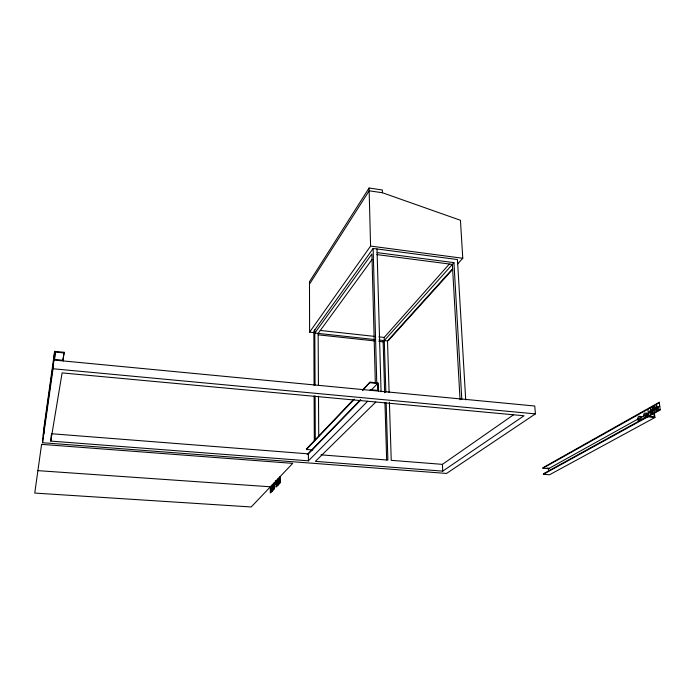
<?xml version="1.0" encoding="UTF-8"?>
<svg xmlns="http://www.w3.org/2000/svg" width="695" height="695" viewBox="0 0 695 695"><rect width="100%" height="100%" fill="white"/><g stroke="black" fill="none" stroke-linecap="round" stroke-linejoin="round"><path stroke-width="1.04" d="M280.128 476.596L280.076 482.973L276.097 487.065L276.158 480.758M278.07 485.032L278.13 478.69M272.232 491.035L272.301 484.815M274.221 482.799L274.151 489.063L270.338 492.981L270.416 486.795L37.895 470.645M270.433 488.846C271.667 481.687 271.432 494.232 270.424 489.289M63.41 360.948L63.471 360.297L54.618 359.445L55.287 352.078L64.114 352.938L64.166 352.287L54.627 351.357L43.872 428.068L42.517 442.715L446.546 473.443L535.411 413.89L534.75 406.019L53.836 360.036L43.194 435.374M367.646 401.25L308.415 460.837L50.761 441.099L51.326 434.783M42.517 442.715L53.046 368.758L54.627 351.357M43.933 433.836L44.124 431.769M54.531 357.395L55.287 352.078M62.958 359.715L64.166 352.287M62.898 360.358L64.114 352.938M50.761 441.099L62.107 372.902L524.03 415.758L442.741 471.123L315.391 461.367L375.821 402.014M645.968 415.15L645.942 415.949M457.701 263.865L462.766 258.262L460.446 220.28L382.441 192.75L382.354 189.978L369.08 188.032L309.483 281.727L309.605 332.132L315 332.723M309.483 284.142L369.149 190.812L382.441 192.75M309.605 332.132L370.583 246.082L369.08 188.032M465.711 399.868L457.449 259.548L373.145 248.454L313.853 331.176L314.079 385.186M371.973 259.643L318.145 333.4L318.44 385.378M385.838 392.258L384.187 337.449L449.309 264.057M384.665 392.779L383.154 341.844L453.948 262.649L377.116 252.606M389.113 392.571L387.497 340.932L452.471 268.895M388.305 340.68L452.645 269.46M353.573 399.451L306.452 448.944L306.452 449.457L312.846 449.969M362.547 390.017L370.027 382.163L378.21 382.962L378.436 391.068M270.407 487.264L274.212 483.268M276.158 481.235L280.12 477.074M306.452 449.457L354.337 399.243M362.564 390.616L370.027 382.163M270.39 489.115L274.195 485.145M276.792 482.434L280.111 478.985M270.381 489.888L274.186 485.927M276.132 483.911L280.102 479.785M270.372 490.661L274.178 486.709M276.123 484.693L280.094 480.584M270.346 492.52L274.16 488.594M276.106 486.587L280.076 482.495M307.207 454.556L360.462 399.712M307.963 454.304L360.731 400.051M370.835 390.46L377.62 383.51L370.044 382.771M389.409 402.249L391.233 460.342L442.411 464.356L513.614 414.741M542.908 468.23L646.958 409.772L646.889 409.199L542.865 467.744L542.908 468.23L548.572 468.682L638.384 418.807M647.844 409.277L659.329 402.822M648.244 412.517L659.755 406.115M641.224 417.235L644.057 415.662M646.897 414.09L648.783 413.038M653.865 413.186L654.325 416.878L647.766 416.253L543.377 473.79L543.42 474.277L549.554 474.755L654.933 417.504L653.535 406.08A2.441 1.399 -84.4 0 1 655.22 408.478L655.133 409.06A2.441 1.399 -84.4 0 1 652.857 410.328L652.64 409.92A2.441 1.399 -84.4 0 1 653.535 406.08M648.652 415.766L660.172 409.416M543.42 474.277L647.836 416.826L654.933 417.504M51.421 433.732L308.398 453.861L308.415 460.837M320.994 454.843L387.88 460.081L386.159 403.022M546.948 468.065L548.989 468.23M53.046 368.758L535.411 413.89M320.256 330.455L374.596 336.397M378.862 336.866L384.187 337.449M374.683 339.542L314.818 333.035L371.912 253.936L375.326 383.058M378.949 340.003L387.497 340.932M318.249 334.825L374.64 340.924M378.897 341.384L383.154 341.844M376.838 254.579L452.376 264.413L460.064 399.764M370.583 246.082L462.766 258.262M656.419 404.455L657.253 411.023A2.45 1.407 -84.4 0 1 655.559 408.608L655.646 408.026A2.45 1.407 -84.4 0 1 657.939 406.749L658.156 407.157A2.45 1.407 -84.4 0 1 657.261 411.023M650.676 407.687L651.493 414.203A2.433 1.39 -84.5 0 1 649.825 411.788L649.921 411.214A2.433 1.39 -84.5 0 1 652.171 409.963L652.388 410.371A2.433 1.39 -84.5 0 1 651.493 414.194M647.766 416.253L647.836 416.826M548.572 468.682L548.729 470.532M453.948 262.649L461.81 399.495M442.411 464.356L442.741 471.123M384.952 402.527L386.655 459.96M377.011 248.966L381.06 391.806M377.62 383.51L377.802 390.399L370.218 389.669L370.227 390.286M373.145 248.454L376.786 383.831M318.501 396.202L318.727 436.269M314.8 329.864L315.052 385.047M315.096 395.889L315.295 440.317M314.123 395.994L314.314 441.36M277.574 480.957A1.963 0.452 -85.8 0 1 277.653 481.253M277.661 483.112A1.963 0.452 -85.8 0 1 277.487 484.015M276.402 481.192A1.963 0.452 -85.8 0 1 277.053 481.505A1.963 0.452 -85.8 0 1 276.697 484.354A1.963 0.452 -85.8 0 1 276.132 483.346M276.141 482.895A1.963 0.452 -85.8 0 1 276.228 481.965M277.574 482.903A1.946 0.504 0.3 0 1 275.698 482.261A1.946 0.504 0.3 0 1 278.495 481.956M273.656 486.978A1.911 0.487 0.4 0 1 274.681 487.412A1.911 0.487 0.4 0 1 273.656 487.838M272.77 487.89A1.911 0.487 0.4 0 1 270.868 487.334A1.911 0.487 0.4 0 1 273.222 486.926M640.138 416.548A2.38 1.338 -84.9 0 1 641.659 417.365A2.38 1.338 -84.9 0 1 641.442 420.258M646.359 413.125A2.406 1.364 -84.7 0 1 647.549 414.09A2.406 1.364 -84.7 0 1 647.549 416.479M647.332 417.017A2.406 1.364 -84.7 0 1 647.045 417.452M651.667 411.735C650.894 414.611 650.451 409.581 651.667 411.735M653.361 408.347C654.134 411.006 654.586 405.837 653.361 408.347M656.488 408.669C657.27 411.336 657.722 406.141 656.488 408.669M275.828 482.599C276.002 484.58 276.297 480.679 275.828 482.599M638.653 418.459C639.061 421.283 640.069 416.375 638.653 418.459M644.508 415.21C644.925 418.06 645.942 413.099 644.508 415.21M41.587 444.357L34.75 493.076L251.208 506.968L292.725 463.357L41.587 444.357M659.251 402.249L647.775 408.703L648.722 416.34L660.25 409.998L659.251 402.249M276.228 483.92A1.963 0.452 -85.8 0 0 276.21 480.697A1.963 0.452 -85.8 0 0 275.515 483.207A1.963 0.452 -85.8 0 0 276.228 483.92M278.825 483.494A1.972 0.46 -85.8 0 0 278.817 480.228A1.972 0.46 -85.8 0 0 278.104 482.73A1.972 0.46 -85.8 0 0 278.825 483.494M279.816 482.469A1.981 0.46 -85.8 0 0 279.807 479.203A1.981 0.46 -85.8 0 0 279.086 481.705A1.981 0.46 -85.8 0 0 279.816 482.469M272.04 488.95A1.929 0.434 -85.9 0 0 272.04 485.753A1.929 0.434 -85.9 0 0 271.354 488.177A1.929 0.434 -85.9 0 0 272.04 488.95M273.952 488.516A1.946 0.443 -85.9 0 0 273.952 485.301A1.946 0.443 -85.9 0 0 273.257 487.742A1.946 0.443 -85.9 0 0 273.952 488.516M640.034 420.119A2.389 1.338 -84.9 0 0 639.435 416.279A2.389 1.338 -84.9 0 0 637.784 419.493A2.389 1.338 -84.9 0 0 640.034 420.119M645.916 416.878A2.406 1.364 -84.7 0 0 645.299 413.004A2.406 1.364 -84.7 0 0 643.613 416.253A2.406 1.364 -84.7 0 0 645.916 416.878"/></g></svg>
